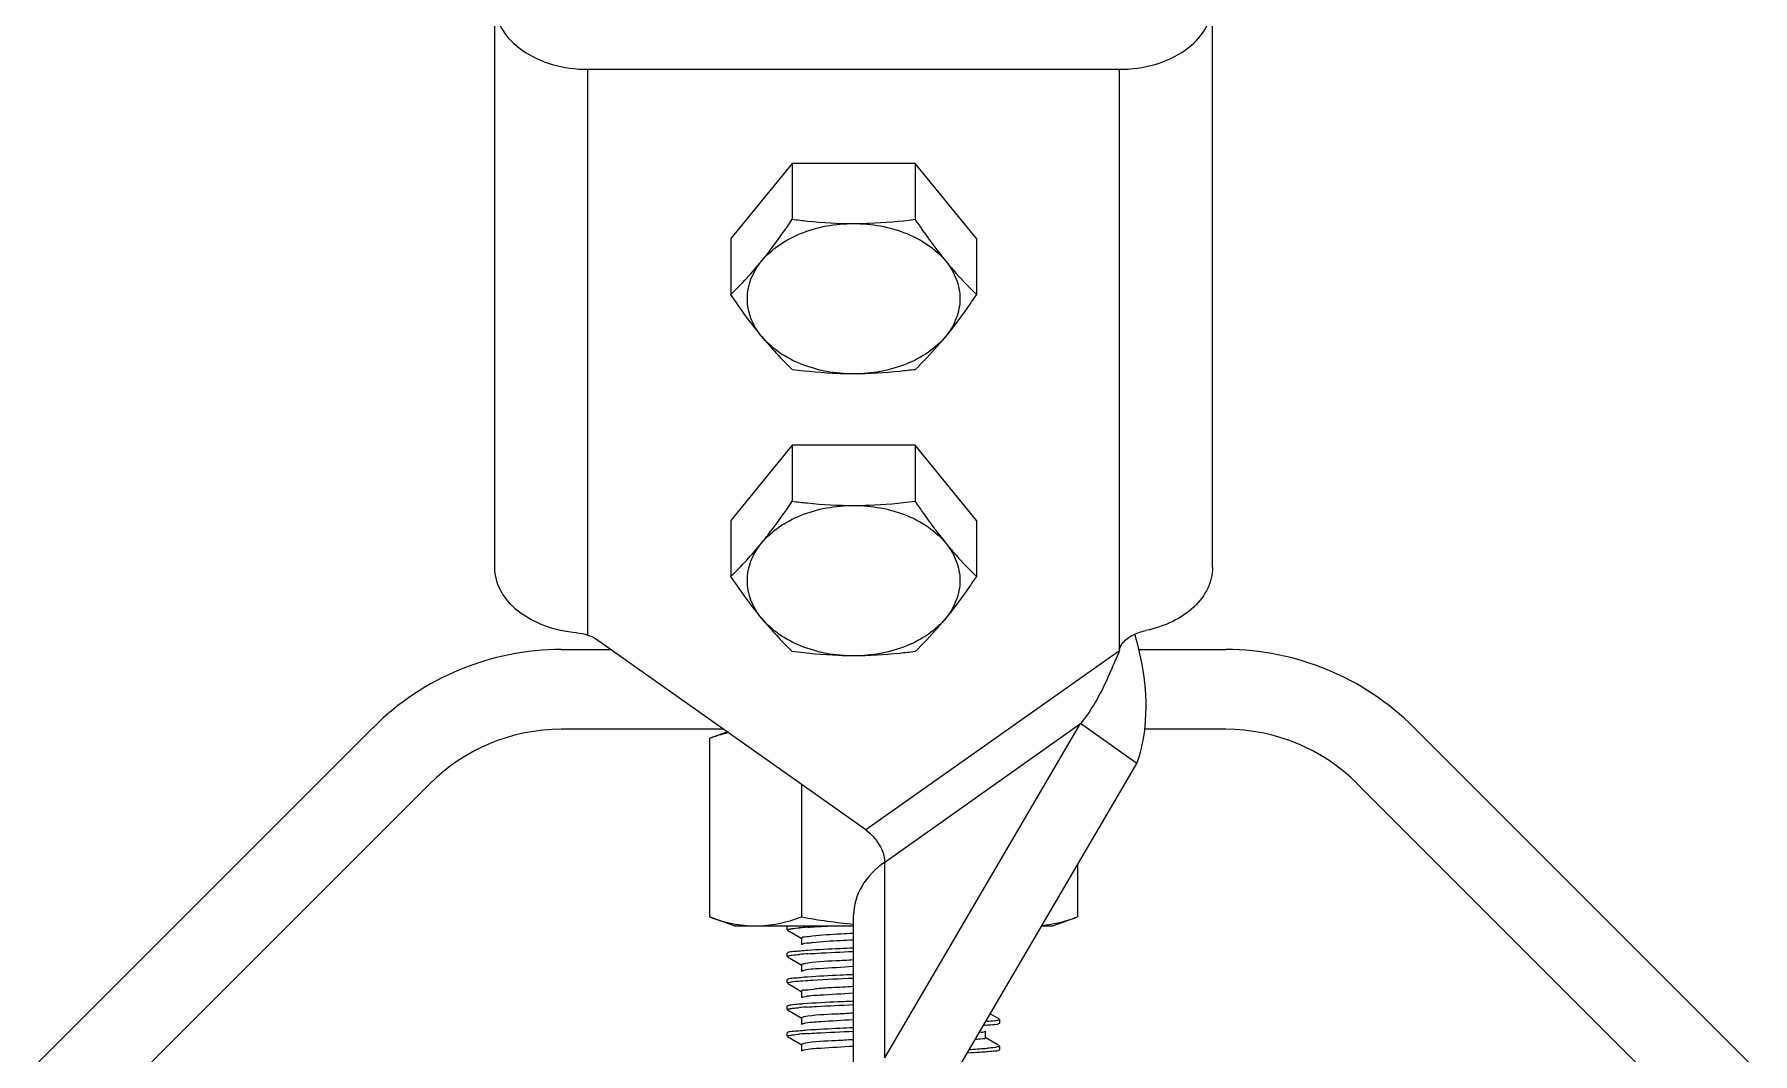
# Model space of a CAD drawing. Extents: x 1382187 to 1725648, y 860327 to 1571294.
# Drawn here: x 1527127 to 1528629, y 1248971 to 1249861 of the extents above; entities that cross this region are included whole.
import ezdxf

# ---------------------------------------------------------------- set-up
doc = ezdxf.new("R2010")
doc.units = 0
doc.header["$LTSCALE"] = 1000
doc.header["$MEASUREMENT"] = 0

msp = doc.modelspace()

# ---------------------------------------------------------------- linework, layer by layer
at = {"linetype": 'Continuous'}
for p, q in [((1527529.7, 1249395.5), (1527529.7, 1249964.3)), ((1528156.9, 1249395.5), (1528156.9, 1249964.3)), ((1527611, 1249336.5), (1527611, 1249830.9)), ((1527611, 1249830.9), (1528075.6, 1249830.9)), ((1528075.6, 1249322.8), (1528075.6, 1249830.9)), ((1527789.7, 1249748.7), (1527736, 1249683)), ((1527789.7, 1249748.7), (1527789.7, 1249699.8)), ((1527897, 1249748.7), (1527789.7, 1249748.7)), ((1527950.6, 1249683), (1527897, 1249748.7)), ((1527897, 1249748.7), (1527897, 1249699.8)), ((1527736, 1249683), (1527736, 1249634.1)), ((1527950.6, 1249683), (1527950.6, 1249634.1)), ((1527789.7, 1249502.3), (1527736, 1249436.6)), ((1527789.7, 1249502.3), (1527789.7, 1249453.4)), ((1527897, 1249502.3), (1527789.7, 1249502.3)), ((1527950.6, 1249436.6), (1527897, 1249502.3)), ((1527897, 1249502.3), (1527897, 1249453.4)), ((1527736, 1249436.6), (1527736, 1249387.7)), ((1527950.6, 1249436.6), (1527950.6, 1249387.7)), ((1527587.8, 1249323.9), (1527631, 1249323.9)), ((1527854.1, 1249166.1), (1527617.8, 1249333.2)), ((1528075.6, 1249322.8), (1527854.1, 1249166.1)), ((1528075.6, 1249322.8), (1528070.6, 1249311.2)), ((1528092.5, 1249323.9), (1528168.6, 1249323.9)), ((1527127.3, 1248959.6), (1527423.5, 1249255.8)), ((1527729.6, 1249254.2), (1527587.8, 1249254.2)), ((1527717.2, 1249246.3), (1527732.7, 1249252)), ((1527717.2, 1249246.3), (1527717.2, 1249090.1)), ((1527870.5, 1248967), (1528041.6, 1249259.1)), ((1527870.5, 1249138.1), (1528041.6, 1249259.1)), ((1528090.9, 1249224.2), (1528041.6, 1249259.1)), ((1528168.6, 1249254.2), (1528097.4, 1249254.2)), ((1528332.8, 1249255.8), (1528629, 1248959.6)), ((1527919.8, 1248932.1), (1528090.9, 1249224.2)), ((1527472.8, 1249206.5), (1527176.6, 1248910.3)), ((1527797.7, 1249206), (1527797.7, 1249090.1)), ((1528579.8, 1248910.3), (1528283.5, 1249206.5)), ((1527870.5, 1248967), (1527870.5, 1249138.1)), ((1528039.1, 1249135.8), (1528039.1, 1249090.1)), ((1527738.8, 1249082.3), (1527717.2, 1249090.1)), ((1527738.8, 1249082.3), (1527843.3, 1249082.3)), ((1527785.4, 1249082), (1527785.2, 1249081.7)), ((1527785.2, 1249078.8), (1527785.2, 1249081.7)), ((1527785.2, 1249078.8), (1527785.2, 1249081.7)), ((1527843.3, 1248484.6), (1527843.3, 1249091.6)), ((1528007.7, 1249082.3), (1528017.5, 1249082.3)), ((1528017.5, 1249082.3), (1528039.1, 1249090.1)), ((1527785.4, 1249078.6), (1527798.1, 1249071.3)), ((1527797.8, 1249071.6), (1527797.8, 1249065.8)), ((1527785.4, 1249058.8), (1527785.2, 1249058.5)), ((1527785.2, 1249055.6), (1527785.2, 1249058.5)), ((1527785.2, 1249055.6), (1527785.2, 1249058.5)), ((1527785.4, 1249055.3), (1527798.1, 1249048)), ((1527785.4, 1249035.5), (1527785.2, 1249035.3)), ((1527785.2, 1249032.4), (1527785.2, 1249035.3)), ((1527785.2, 1249032.4), (1527785.2, 1249035.3)), ((1527797.8, 1249048.3), (1527797.8, 1249042.5)), ((1527785.4, 1249032.1), (1527798.1, 1249024.8)), ((1527797.8, 1249025.1), (1527797.8, 1249019.3)), ((1527785.4, 1249012.3), (1527785.2, 1249012)), ((1527785.2, 1249009.1), (1527785.2, 1249012)), ((1527785.2, 1249009.1), (1527785.2, 1249012)), ((1527785.4, 1249008.9), (1527798.1, 1249001.6)), ((1527970.9, 1249000.7), (1527962.7, 1249005.4)), ((1527785.4, 1248989.1), (1527785.2, 1248988.8)), ((1527797.8, 1249001.9), (1527797.8, 1248996.1)), ((1527958.5, 1248984.4), (1527958.5, 1248990.3)), ((1527970.9, 1248997.3), (1527971.1, 1248997.5)), ((1527971.1, 1248997.5), (1527971.1, 1249000.4)), ((1527971.1, 1248997.5), (1527971.1, 1249000.4)), ((1527785.2, 1248985.9), (1527785.2, 1248988.8)), ((1527785.2, 1248985.9), (1527785.2, 1248988.8)), ((1527785.4, 1248985.6), (1527798.1, 1248978.3)), ((1527797.8, 1248978.6), (1527797.8, 1248972.8)), ((1527968.7, 1248978.7), (1527958.3, 1248984.7)), ((1527970.9, 1248977.4), (1527968.7, 1248978.7)), ((1527970.9, 1248974), (1527971.1, 1248974.3)), ((1527971.1, 1248974.3), (1527971.1, 1248977.2)), ((1527971.1, 1248974.3), (1527971.1, 1248977.2))]:
    msp.add_line(p, q, dxfattribs=at)
for centre, radius, start, end in [((1527503.4, 1249875.1), 334.9, 313.9914, 320.7735), ((1528022.3, 1249809.4), 334.9, 219.2265, 226.0086), ((1527503.4, 1249628.7), 334.9, 313.9914, 320.7735), ((1528022.3, 1249563), 334.9, 219.2265, 226.0086), ((1527587.8, 1249091.5), 232.3, 90, 135), ((1528168.6, 1249091.5), 232.3, 45, 90), ((1527587.8, 1249091.5), 162.6, 90, 135), ((1528168.6, 1249091.5), 162.6, 45, 90), ((1527829.7, 1248680.1), 401.9, 93.8134, 94.8058), ((1527830, 1248653), 405.8, 93.7866, 94.8061), ((1527829.4, 1248614.2), 398.1, 93.8422, 94.8039), ((1527829.5, 1248589.8), 399.3, 93.8324, 94.805), ((1527900.3, 1249763.4), 790.3, 273.2643, 273.8614), ((1527926.8, 1249373.5), 399.5, 273.8325, 274.8033), ((1527897.4, 1249806.8), 836.7, 273.1645, 273.8477)]:
    msp.add_arc(centre, radius, start, end, dxfattribs=at)
for points, knots in [([(1527529.7, 1249888.3), (1527529.7, 1249880.7), (1527534.6, 1249864.4), (1527553.6, 1249845.6), (1527580.2, 1249833.6), (1527600.5, 1249830.9), (1527611, 1249830.9)], [0, 0, 0, 0, 0.209473, 0.444657, 0.712023, 1, 1, 1, 1]), ([(1528075.6, 1249830.9), (1528086.1, 1249830.9), (1528106.4, 1249833.6), (1528133, 1249845.6), (1528152, 1249864.4), (1528156.9, 1249880.7), (1528156.9, 1249888.3)], [0, 0, 0, 0, 0.287977, 0.555343, 0.790527, 1, 1, 1, 1]), ([(1527762.8, 1249663.3), (1527765.1, 1249666.1), (1527774.5, 1249678), (1527783.2, 1249690.3), (1527789.7, 1249699.8)], [0, 0, 0, 0, 0.239452, 1, 1, 1, 1]), ([(1527762.8, 1249663.3), (1527771.6, 1249674), (1527797.6, 1249691), (1527827.5, 1249696.1), (1527843.3, 1249696.1)], [0, 0, 0, 0, 0.468341, 1, 1, 1, 1]), ([(1527789.7, 1249699.8), (1527794.1, 1249699.3), (1527811.9, 1249697.2), (1527829.8, 1249696.1), (1527843.3, 1249696.1)], [0, 0, 0, 0, 0.249182, 1, 1, 1, 1]), ([(1527843.3, 1249696.1), (1527847.8, 1249696.1), (1527865.7, 1249696.5), (1527883.6, 1249698.1), (1527897, 1249699.8)], [0, 0, 0, 0, 0.250767, 1, 1, 1, 1]), ([(1527843.3, 1249696.1), (1527859.1, 1249696.1), (1527889, 1249691), (1527915, 1249674), (1527923.8, 1249663.3)], [0, 0, 0, 0, 0.531659, 1, 1, 1, 1]), ([(1527897, 1249699.8), (1527899.1, 1249696.6), (1527907.7, 1249684.1), (1527916.7, 1249672), (1527923.8, 1249663.3)], [0, 0, 0, 0, 0.259411, 1, 1, 1, 1]), ([(1527762.8, 1249597.6), (1527759, 1249602.3), (1527752.7, 1249612.7), (1527749.3, 1249630.4), (1527752.7, 1249648.2), (1527759, 1249658.5), (1527762.8, 1249663.3)], [0, 0, 0, 0, 0.257487, 0.5, 0.742513, 1, 1, 1, 1]), ([(1527923.8, 1249663.3), (1527926, 1249660.6), (1527934.5, 1249650.5), (1527943.6, 1249640.9), (1527950.6, 1249634.1)], [0, 0, 0, 0, 0.264209, 1, 1, 1, 1]), ([(1527923.8, 1249663.3), (1527927.7, 1249658.5), (1527933.9, 1249648.2), (1527937.3, 1249630.4), (1527933.9, 1249612.7), (1527927.7, 1249602.3), (1527923.8, 1249597.6)], [0, 0, 0, 0, 0.257487, 0.5, 0.742513, 1, 1, 1, 1]), ([(1527762.8, 1249597.6), (1527760.5, 1249600.4), (1527751.2, 1249612.2), (1527742.4, 1249624.6), (1527736, 1249634.1)], [0, 0, 0, 0, 0.239452, 1, 1, 1, 1]), ([(1527950.6, 1249634.1), (1527948.4, 1249630.9), (1527939.9, 1249618.4), (1527930.9, 1249606.3), (1527923.8, 1249597.6)], [0, 0, 0, 0, 0.259411, 1, 1, 1, 1]), ([(1527843.3, 1249564.7), (1527827.5, 1249564.7), (1527797.6, 1249569.9), (1527771.6, 1249586.8), (1527762.8, 1249597.6)], [0, 0, 0, 0, 0.531659, 1, 1, 1, 1]), ([(1527923.8, 1249597.6), (1527915, 1249586.8), (1527889, 1249569.9), (1527859.1, 1249564.7), (1527843.3, 1249564.7)], [0, 0, 0, 0, 0.468341, 1, 1, 1, 1]), ([(1527923.8, 1249597.6), (1527921.6, 1249594.9), (1527913.1, 1249584.8), (1527903.9, 1249575.2), (1527897, 1249568.4)], [0, 0, 0, 0, 0.264209, 1, 1, 1, 1]), ([(1527843.3, 1249564.7), (1527838.8, 1249564.7), (1527820.9, 1249565.1), (1527803, 1249566.7), (1527789.7, 1249568.4)], [0, 0, 0, 0, 0.250767, 1, 1, 1, 1]), ([(1527897, 1249568.4), (1527892.5, 1249567.9), (1527874.7, 1249565.8), (1527856.8, 1249564.7), (1527843.3, 1249564.7)], [0, 0, 0, 0, 0.249182, 1, 1, 1, 1]), ([(1527762.8, 1249416.9), (1527765.1, 1249419.7), (1527774.5, 1249431.5), (1527783.2, 1249443.9), (1527789.7, 1249453.4)], [0, 0, 0, 0, 0.239452, 1, 1, 1, 1]), ([(1527762.8, 1249416.9), (1527771.6, 1249427.6), (1527797.6, 1249444.6), (1527827.5, 1249449.7), (1527843.3, 1249449.7)], [0, 0, 0, 0, 0.468341, 1, 1, 1, 1]), ([(1527789.7, 1249453.4), (1527794.1, 1249452.9), (1527811.9, 1249450.8), (1527829.8, 1249449.7), (1527843.3, 1249449.7)], [0, 0, 0, 0, 0.249182, 1, 1, 1, 1]), ([(1527843.3, 1249449.7), (1527847.8, 1249449.7), (1527865.7, 1249450.1), (1527883.6, 1249451.7), (1527897, 1249453.4)], [0, 0, 0, 0, 0.250767, 1, 1, 1, 1]), ([(1527843.3, 1249449.7), (1527859.1, 1249449.7), (1527889, 1249444.6), (1527915, 1249427.6), (1527923.8, 1249416.9)], [0, 0, 0, 0, 0.531659, 1, 1, 1, 1]), ([(1527897, 1249453.4), (1527899.1, 1249450.2), (1527907.7, 1249437.7), (1527916.7, 1249425.5), (1527923.8, 1249416.9)], [0, 0, 0, 0, 0.259411, 1, 1, 1, 1]), ([(1527762.8, 1249351.2), (1527759, 1249355.9), (1527752.7, 1249366.3), (1527749.3, 1249384), (1527752.7, 1249401.8), (1527759, 1249412.1), (1527762.8, 1249416.9)], [0, 0, 0, 0, 0.257487, 0.5, 0.742513, 1, 1, 1, 1]), ([(1527923.8, 1249416.9), (1527926, 1249414.2), (1527934.5, 1249404.1), (1527943.6, 1249394.5), (1527950.6, 1249387.7)], [0, 0, 0, 0, 0.264209, 1, 1, 1, 1]), ([(1527923.8, 1249416.9), (1527927.7, 1249412.1), (1527933.9, 1249401.8), (1527937.3, 1249384), (1527933.9, 1249366.3), (1527927.7, 1249355.9), (1527923.8, 1249351.2)], [0, 0, 0, 0, 0.257487, 0.5, 0.742513, 1, 1, 1, 1]), ([(1527601.4, 1249338.4), (1527591.8, 1249339.2), (1527573.6, 1249343.1), (1527550.1, 1249355.5), (1527533.8, 1249373.5), (1527529.7, 1249388.5), (1527529.7, 1249395.5)], [0, 0, 0, 0, 0.28821, 0.553531, 0.788229, 1, 1, 1, 1]), ([(1528156.9, 1249395.5), (1528156.9, 1249389.3), (1528153.8, 1249376.3), (1528141, 1249359.7), (1528122, 1249347.1), (1528106.8, 1249342.1), (1528098.8, 1249340.4)], [0, 0, 0, 0, 0.215862, 0.450689, 0.713102, 1, 1, 1, 1]), ([(1527762.8, 1249351.2), (1527760.5, 1249354), (1527751.2, 1249365.8), (1527742.4, 1249378.2), (1527736, 1249387.7)], [0, 0, 0, 0, 0.239452, 1, 1, 1, 1]), ([(1527950.6, 1249387.7), (1527948.4, 1249384.5), (1527939.9, 1249372), (1527930.9, 1249359.8), (1527923.8, 1249351.2)], [0, 0, 0, 0, 0.259411, 1, 1, 1, 1]), ([(1527843.3, 1249318.3), (1527827.5, 1249318.3), (1527797.6, 1249323.4), (1527771.6, 1249340.4), (1527762.8, 1249351.2)], [0, 0, 0, 0, 0.531659, 1, 1, 1, 1]), ([(1527923.8, 1249351.2), (1527915, 1249340.4), (1527889, 1249323.4), (1527859.1, 1249318.3), (1527843.3, 1249318.3)], [0, 0, 0, 0, 0.468341, 1, 1, 1, 1]), ([(1527923.8, 1249351.2), (1527921.6, 1249348.5), (1527913.1, 1249338.4), (1527903.9, 1249328.8), (1527897, 1249322)], [0, 0, 0, 0, 0.264209, 1, 1, 1, 1]), ([(1528075.6, 1249322.8), (1528075.8, 1249324.9), (1528078.2, 1249330.6), (1528086.8, 1249336.9), (1528094.6, 1249339.5), (1528098.8, 1249340.4)], [0, 0, 0, 0, 0.208141, 0.577605, 1, 1, 1, 1]), ([(1528090.9, 1249224.2), (1528094, 1249232.9), (1528102.7, 1249270.3), (1528097.4, 1249309.7), (1528089.1, 1249337.3)], [0, 0, 0, 0, 0.242556, 1, 1, 1, 1]), ([(1527843.3, 1249318.3), (1527838.8, 1249318.3), (1527820.9, 1249318.6), (1527803, 1249320.3), (1527789.7, 1249322)], [0, 0, 0, 0, 0.250767, 1, 1, 1, 1]), ([(1527897, 1249322), (1527892.5, 1249321.4), (1527874.7, 1249319.4), (1527856.8, 1249318.3), (1527843.3, 1249318.3)], [0, 0, 0, 0, 0.249182, 1, 1, 1, 1]), ([(1528070.6, 1249311.2), (1528068.8, 1249307), (1528061, 1249288.7), (1528051.3, 1249270.9), (1528041.6, 1249259.1)], [0, 0, 0, 0, 0.231709, 1, 1, 1, 1]), ([(1527717.2, 1249246.3), (1527718.6, 1249246.8), (1527724, 1249248.7), (1527729.5, 1249250.3), (1527733.6, 1249251.3)], [0, 0, 0, 0, 0.252515, 1, 1, 1, 1]), ([(1527854.1, 1249166.1), (1527858.8, 1249162.8), (1527866.1, 1249154.1), (1527870.5, 1249143.3), (1527870.5, 1249138.1)], [0, 0, 0, 0, 0.525314, 1, 1, 1, 1]), ([(1527870.5, 1249138.1), (1527862.5, 1249132.4), (1527848.9, 1249119), (1527843.3, 1249100.3), (1527843.3, 1249091.6)], [0, 0, 0, 0, 0.528923, 1, 1, 1, 1]), ([(1527717.2, 1249090.1), (1527723.7, 1249087.7), (1527736.9, 1249083.8), (1527750.7, 1249082.3), (1527757.4, 1249082.3)], [0, 0, 0, 0, 0.506411, 1, 1, 1, 1]), ([(1527757.4, 1249082.3), (1527764.2, 1249082.3), (1527778, 1249083.8), (1527791.1, 1249087.7), (1527797.7, 1249090.1)], [0, 0, 0, 0, 0.493589, 1, 1, 1, 1]), ([(1527785.2, 1249078.8), (1527785.2, 1249079.2), (1527787.4, 1249079.5), (1527788.6, 1249079.8), (1527789.7, 1249080)], [0, 0, 0, 0, 0.271556, 1, 1, 1, 1]), ([(1527786.2, 1249082.3), (1527786, 1249082.2), (1527785.8, 1249082.1), (1527785.5, 1249082), (1527785.4, 1249082)], [0, 0, 0, 0, 0.575094, 1, 1, 1, 1]), ([(1527802.9, 1249081.1), (1527804.4, 1249081.2), (1527810.9, 1249081.7), (1527817.4, 1249082), (1527822.4, 1249082.3)], [0, 0, 0, 0, 0.220803, 1, 1, 1, 1]), ([(1528008, 1249082.7), (1528010.6, 1249082.9), (1528021.2, 1249084.4), (1528031.5, 1249087.4), (1528039.1, 1249090.1)], [0, 0, 0, 0, 0.246296, 1, 1, 1, 1]), ([(1527807.2, 1249073.4), (1527804.8, 1249073.1), (1527802.6, 1249072.4), (1527797.8, 1249072.4), (1527797.8, 1249071.6)], [0, 0, 0, 0, 0.734942, 1, 1, 1, 1]), ([(1527807.2, 1249067.6), (1527806, 1249067.4), (1527803, 1249067), (1527799.7, 1249067), (1527798.1, 1249066.1)], [0, 0, 0, 0, 0.376921, 1, 1, 1, 1]), ([(1527843, 1249075.7), (1527839.3, 1249075.5), (1527827.4, 1249074.9), (1527815.5, 1249074.2), (1527807.2, 1249073.4)], [0, 0, 0, 0, 0.30396, 1, 1, 1, 1]), ([(1527843, 1249069.9), (1527839.3, 1249069.7), (1527827.4, 1249069.1), (1527815.5, 1249068.4), (1527807.2, 1249067.6)], [0, 0, 0, 0, 0.30396, 1, 1, 1, 1]), ([(1527785.2, 1249055.6), (1527785.2, 1249056), (1527787.5, 1249056.3), (1527788.6, 1249056.6), (1527789.7, 1249056.7)], [0, 0, 0, 0, 0.271401, 1, 1, 1, 1]), ([(1527802.9, 1249060.8), (1527798.9, 1249060.5), (1527793.2, 1249059.8), (1527787, 1249059.7), (1527785.4, 1249058.8)], [0, 0, 0, 0, 0.690495, 1, 1, 1, 1]), ([(1527799.8, 1249049.2), (1527799.3, 1249049), (1527798.7, 1249048.9), (1527797.8, 1249048.5), (1527797.8, 1249048.3)], [0, 0, 0, 0, 0.704936, 1, 1, 1, 1]), ([(1527842.9, 1249052.5), (1527837.8, 1249052.2), (1527823.5, 1249051.3), (1527808.9, 1249051.1), (1527799.8, 1249049.2)], [0, 0, 0, 0, 0.350691, 1, 1, 1, 1]), ([(1527843, 1249062.9), (1527839.1, 1249062.7), (1527825.8, 1249062.1), (1527812.4, 1249061.5), (1527802.9, 1249060.8)], [0, 0, 0, 0, 0.288536, 1, 1, 1, 1]), ([(1527803.2, 1249057.9), (1527805.9, 1249058.1), (1527819.2, 1249058.9), (1527832.4, 1249059.5), (1527842.9, 1249060)], [0, 0, 0, 0, 0.207236, 1, 1, 1, 1]), ([(1527803.2, 1249037.6), (1527799.1, 1249037.3), (1527793.3, 1249036.5), (1527787, 1249036.4), (1527785.4, 1249035.5)], [0, 0, 0, 0, 0.690745, 1, 1, 1, 1]), ([(1527788.7, 1249033.4), (1527789.4, 1249033.5), (1527792.8, 1249033.9), (1527796.2, 1249034.2), (1527799, 1249034.4)], [0, 0, 0, 0, 0.19121, 1, 1, 1, 1]), ([(1527798.8, 1249043.1), (1527798.7, 1249043.1), (1527798.4, 1249043), (1527798.2, 1249042.9), (1527798.1, 1249042.8)], [0, 0, 0, 0, 0.573187, 1, 1, 1, 1]), ([(1527842.9, 1249046.7), (1527833.1, 1249046.2), (1527818.5, 1249044.9), (1527803.6, 1249044.5), (1527798.8, 1249043.1)], [0, 0, 0, 0, 0.662973, 1, 1, 1, 1]), ([(1527799, 1249034.4), (1527801.8, 1249034.6), (1527816.5, 1249035.6), (1527831.2, 1249036.2), (1527843, 1249036.7)], [0, 0, 0, 0, 0.196383, 1, 1, 1, 1]), ([(1527842.9, 1249039.6), (1527839.1, 1249039.5), (1527825.9, 1249038.9), (1527812.6, 1249038.2), (1527803.2, 1249037.6)], [0, 0, 0, 0, 0.288055, 1, 1, 1, 1]), ([(1527785.2, 1249032.4), (1527785.2, 1249032.7), (1527786.9, 1249033), (1527787.8, 1249033.3), (1527788.7, 1249033.4)], [0, 0, 0, 0, 0.275887, 1, 1, 1, 1]), ([(1527842.8, 1249029.2), (1527836.7, 1249028.9), (1527826, 1249028.2), (1527811, 1249027.7), (1527804.1, 1249025.9), (1527797.8, 1249026.2), (1527797.8, 1249025.1)], [0, 0, 0, 0, 0.409, 0.726331, 0.927829, 1, 1, 1, 1]), ([(1527799.1, 1249020), (1527798.9, 1249019.9), (1527798.5, 1249019.8), (1527798.2, 1249019.7), (1527798.1, 1249019.6)], [0, 0, 0, 0, 0.585747, 1, 1, 1, 1]), ([(1527842.8, 1249023.4), (1527833.2, 1249022.9), (1527818.7, 1249021.8), (1527804, 1249021.2), (1527799.1, 1249020)], [0, 0, 0, 0, 0.656169, 1, 1, 1, 1]), ([(1527785.2, 1249009.1), (1527785.2, 1249009.5), (1527787.4, 1249009.8), (1527788.6, 1249010.1), (1527789.7, 1249010.3)], [0, 0, 0, 0, 0.271616, 1, 1, 1, 1]), ([(1527788.7, 1249013.1), (1527788, 1249012.9), (1527786.9, 1249012.8), (1527785.8, 1249012.5), (1527785.4, 1249012.3)], [0, 0, 0, 0, 0.640091, 1, 1, 1, 1]), ([(1527799, 1249014.1), (1527797.9, 1249014), (1527794.5, 1249013.7), (1527791.1, 1249013.4), (1527788.7, 1249013.1)], [0, 0, 0, 0, 0.30771, 1, 1, 1, 1]), ([(1527843, 1249016.4), (1527838.6, 1249016.2), (1527823.9, 1249015.6), (1527809.3, 1249014.9), (1527799, 1249014.1)], [0, 0, 0, 0, 0.297382, 1, 1, 1, 1]), ([(1527842.8, 1249006), (1527837.8, 1249005.7), (1527823.5, 1249004.8), (1527809, 1249004.6), (1527799.9, 1249002.7)], [0, 0, 0, 0, 0.349431, 1, 1, 1, 1]), ([(1527802.7, 1249011.4), (1527805.4, 1249011.6), (1527818.9, 1249012.4), (1527832.3, 1249013), (1527843, 1249013.5)], [0, 0, 0, 0, 0.206065, 1, 1, 1, 1]), ([(1527802.7, 1248991.1), (1527798.7, 1248990.8), (1527793.1, 1248990.1), (1527787, 1248989.9), (1527785.4, 1248989.1)], [0, 0, 0, 0, 0.690212, 1, 1, 1, 1]), ([(1527799.9, 1249002.7), (1527799.3, 1249002.6), (1527798.7, 1249002.5), (1527797.8, 1249002.1), (1527797.8, 1249001.9)], [0, 0, 0, 0, 0.706178, 1, 1, 1, 1]), ([(1527799.4, 1248996.8), (1527799.1, 1248996.7), (1527798.7, 1248996.6), (1527798.2, 1248996.5), (1527798.1, 1248996.4)], [0, 0, 0, 0, 0.596703, 1, 1, 1, 1]), ([(1527842.8, 1249000.2), (1527833.4, 1248999.7), (1527819, 1248998.7), (1527804.4, 1248997.9), (1527799.4, 1248996.8)], [0, 0, 0, 0, 0.649558, 1, 1, 1, 1]), ([(1527843, 1248993.2), (1527839.1, 1248993), (1527825.7, 1248992.4), (1527812.2, 1248991.8), (1527802.7, 1248991.1)], [0, 0, 0, 0, 0.289063, 1, 1, 1, 1]), ([(1527802.8, 1248988.2), (1527805.5, 1248988.4), (1527818.9, 1248989.2), (1527832.3, 1248989.8), (1527843, 1248990.3)], [0, 0, 0, 0, 0.206277, 1, 1, 1, 1]), ([(1527958.3, 1248990), (1527957.8, 1248989.7), (1527956.5, 1248989.4), (1527955.1, 1248989.2), (1527954.3, 1248989)], [0, 0, 0, 0, 0.35782, 1, 1, 1, 1]), ([(1527957.6, 1248995.5), (1527959.4, 1248995.6), (1527963.7, 1248996.2), (1527968.5, 1248995.9), (1527970.9, 1248997.3)], [0, 0, 0, 0, 0.387145, 1, 1, 1, 1]), ([(1527971.1, 1249000.4), (1527971.1, 1249000), (1527968.9, 1248999.7), (1527967.7, 1248999.4), (1527966.6, 1248999.3)], [0, 0, 0, 0, 0.271584, 1, 1, 1, 1]), ([(1527785.2, 1248985.9), (1527785.2, 1248986.3), (1527787.4, 1248986.6), (1527788.6, 1248986.9), (1527789.7, 1248987)], [0, 0, 0, 0, 0.271628, 1, 1, 1, 1]), ([(1527799.9, 1248979.5), (1527799.4, 1248979.4), (1527798.8, 1248979.2), (1527797.8, 1248978.9), (1527797.8, 1248978.6)], [0, 0, 0, 0, 0.707247, 1, 1, 1, 1]), ([(1527842.8, 1248977), (1527833.4, 1248976.5), (1527819, 1248975.4), (1527804.4, 1248974.7), (1527799.4, 1248973.6)], [0, 0, 0, 0, 0.649158, 1, 1, 1, 1]), ([(1527842.8, 1248982.8), (1527837.8, 1248982.5), (1527823.5, 1248981.6), (1527809.1, 1248981.3), (1527799.9, 1248979.5)], [0, 0, 0, 0, 0.348434, 1, 1, 1, 1]), ([(1527958.5, 1248984.4), (1527958.5, 1248983.6), (1527953.8, 1248983.6), (1527951.7, 1248982.9), (1527949.5, 1248982.7)], [0, 0, 0, 0, 0.265324, 1, 1, 1, 1]), ([(1527953.5, 1248972), (1527957.5, 1248972.2), (1527963.2, 1248973), (1527969.3, 1248973.1), (1527970.9, 1248974)], [0, 0, 0, 0, 0.690319, 1, 1, 1, 1]), ([(1527971.1, 1248977.2), (1527971.1, 1248976.8), (1527968.8, 1248976.5), (1527967.7, 1248976.2), (1527966.6, 1248976)], [0, 0, 0, 0, 0.271518, 1, 1, 1, 1]), ([(1527799.4, 1248973.6), (1527799.1, 1248973.5), (1527798.7, 1248973.4), (1527798.2, 1248973.2), (1527798.1, 1248973.1)], [0, 0, 0, 0, 0.597162, 1, 1, 1, 1])]:
    msp.add_open_spline(points, degree=3, knots=knots, dxfattribs=at)
for points in [[(1527601.4, 1249338.4), (1527604.6, 1249338.2), (1527607.9, 1249337.6), (1527611, 1249336.5)], [(1527611, 1249336.5), (1527613.4, 1249335.8), (1527615.7, 1249334.7), (1527617.8, 1249333.2)], [(1527789.7, 1249080), (1527791.8, 1249080.2), (1527793.9, 1249080.4), (1527796, 1249080.6)], [(1527797.7, 1249090.1), (1527812.8, 1249087.4), (1527828, 1249085.2), (1527843.3, 1249083.8)], [(1527789.7, 1249056.7), (1527791.8, 1249057), (1527793.9, 1249057.2), (1527796, 1249057.4)], [(1527789.7, 1249010.3), (1527791.8, 1249010.6), (1527793.9, 1249010.7), (1527796, 1249010.9)], [(1527966.6, 1248999.3), (1527964.3, 1248999), (1527962, 1248998.8), (1527959.6, 1248998.6)], [(1527789.7, 1248987), (1527791.8, 1248987.3), (1527793.9, 1248987.5), (1527796, 1248987.7)], [(1527966.6, 1248976), (1527964.5, 1248975.8), (1527962.4, 1248975.6), (1527960.3, 1248975.4)]]:
    msp.add_open_spline(points, degree=3, dxfattribs=at)

doc.saveas('drawing.dxf')
